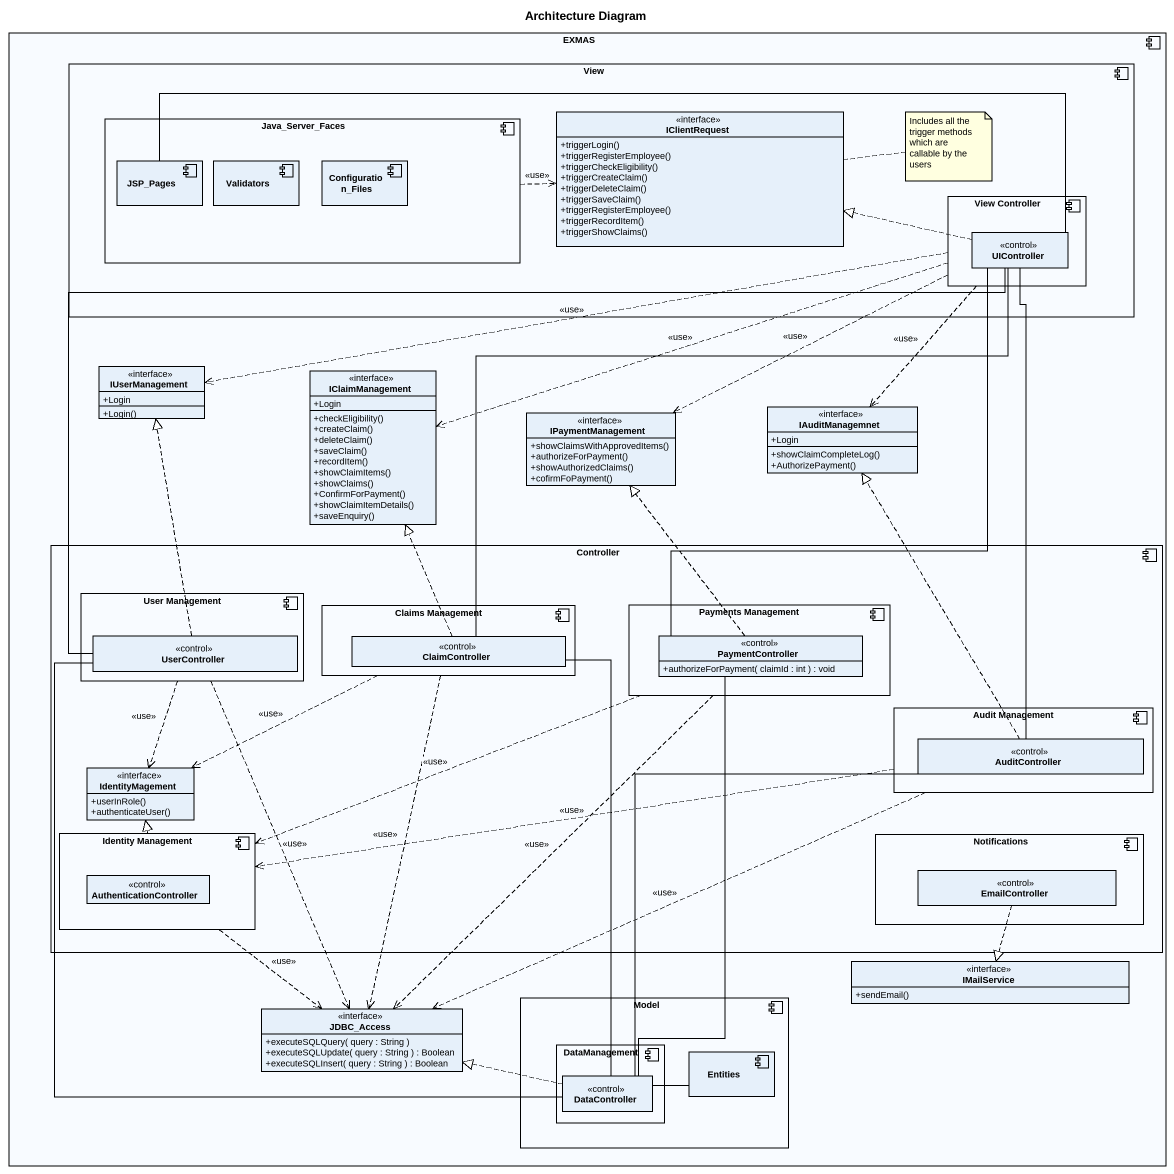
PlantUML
@startuml
title Architecture Diagram
allowmixing
hide circle
hide empty members
skinparam classAttributeIconSize 0
component EXMAS {
  component View {
    component Java_Server_Faces {
      component JSP_Pages
      component Validators
      component Configuration_Files
    }
    interface IClientRequest {
      +triggerLogin()
      +triggerRegisterEmployee()
      +triggerCheckEligibility()
      +triggerCreateClaim()
      +triggerDeleteClaim()
      +triggerSaveClaim()
      +triggerRegisterEmployee()
      +triggerRecordItem()
      +triggerShowClaims()
    }
    component "View Controller" as View_Controller {
      class UIController <<control>>
    }
  }
  interface IUserManagement {
    +Login
    +Login()
  }
  interface IClaimManagement {
    +Login
    +checkEligibility()
    +createClaim()
    +deleteClaim()
    +saveClaim()
    +recordItem()
    +showClaimItems()
    +showClaims()
    +ConfirmForPayment()
    +showClaimItemDetails()
    +saveEnquiry()
  }
  interface IPaymentManagement {
    +showClaimsWithApprovedItems()
    +authorizeForPayment()
    +showAuthorizedClaims()
    +cofirmFoPayment()
  }
  interface IAuditManagemnet {
    +Login
    +showClaimCompleteLog()
    +AuthorizePayment()
  }
  component Controller {
    component "User Management" as User_Management {
      class UserController <<control>>
    }
    component "Claims Management" as Claims_Management {
      class ClaimController <<control>>
    }
    component "Payments Management" as Payments_Management {
      class PaymentController <<control>> {
        +authorizeForPayment( claimId : int ) : void
      }
    }
    component "Audit Management" as Audit_Management {
      class AuditController <<control>>
    }
    interface IdentityMagement {
      +userInRole()
      +authenticateUser()
    }
    component "Identity Management" as Identity_Management {
      class AuthenticationController <<control>>
    }
    component Notifications {
      class EmailController <<control>>
    }
  }
  interface IMailService {
    +sendEmail()
  }
  interface JDBC_Access {
    +executeSQLQuery( query : String )
    +executeSQLUpdate( query : String ) : Boolean
    +executeSQLInsert( query : String ) : Boolean
  }
  component Model {
    component DataManagement {
      class DataController <<control>>
    }
    component Entities
  }
}
Java_Server_Faces .right.> IClientRequest : <<use>>
View_Controller .left.> IUserManagement : <<use>>
View_Controller .left.> IClaimManagement : <<use>>
View_Controller .left.> IPaymentManagement : <<use>>
View_Controller ..> IAuditManagemnet : <<use>>
UIController .left.|> IClientRequest
UIController -left- JSP_Pages
UIController -- ClaimController
UIController -- PaymentController
UIController -- AuditController
User_Management ..> IdentityMagement : <<use>>
User_Management ..> JDBC_Access : <<use>>
Claims_Management .left.> IdentityMagement : <<use>>
Claims_Management ..> JDBC_Access : <<use>>
Payments_Management .left.> Identity_Management : <<use>>
Payments_Management ..> JDBC_Access : <<use>>
UserController -right- UIController
UserController .up.|> IUserManagement
UserController -- DataController
ClaimController .up.|> IClaimManagement
ClaimController -- DataController
PaymentController .up.|> IPaymentManagement
PaymentController -- DataController
Audit_Management .left.> Identity_Management : <<use>>
Audit_Management .left.> JDBC_Access : <<use>>
AuditController .up.|> IAuditManagemnet
AuditController -- DataController
Identity_Management .up.|> IdentityMagement
Identity_Management ..> JDBC_Access : <<use>>
EmailController ..|> IMailService
DataController .left.|> JDBC_Access
DataController -right- Entities
note right of IClientRequest : Includes all the trigger methods which are callable by the users
@enduml
